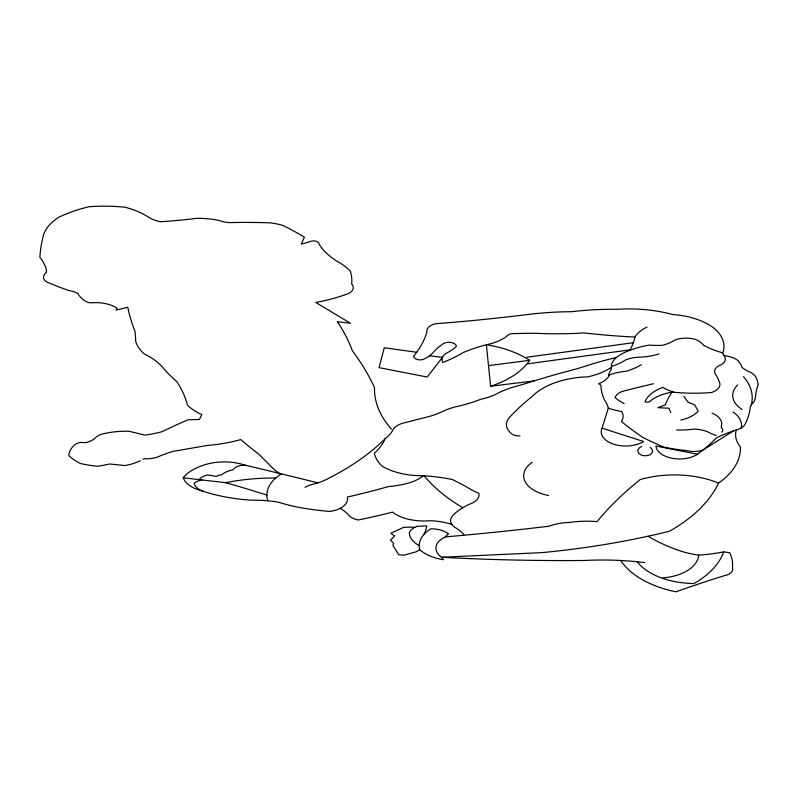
<?xml version="1.0" encoding="UTF-8"?>
<svg xmlns="http://www.w3.org/2000/svg" width="798" height="798" viewBox="0 0 798 798"><rect width="100%" height="100%" fill="white"/><g stroke="black" fill="none" stroke-linecap="round" stroke-linejoin="round"><path stroke-width="1.2" d="M602.081 428.177L643.607 441.523A24.479 14.135 0 0 1 613.792 444.237A24.479 14.135 0 0 1 602.081 428.177L608.325 408.067M697.492 454.222L655.956 446.062A23.631 13.646 0 0 0 671.936 458.252A23.631 13.646 0 0 0 697.492 454.222L702.878 450.082A210.223 121.376 0 0 0 716.574 437.763A116.368 67.182 0 0 1 736.225 430.012A16.429 9.486 0 0 0 744.634 424.935A123.181 71.122 0 0 0 750.24 407.18A27.99 16.16 0 0 1 754.09 401.663A50.653 29.247 0 0 0 755.626 395.509A128.837 74.384 0 0 1 758.1 384.756A53.705 31.002 0 0 0 756.075 377.364A18.524 10.693 0 0 0 750.918 372.576A41.755 24.11 0 0 1 741.941 367.389A23.671 13.666 0 0 0 739.467 362.591A16.419 9.476 0 0 0 733.851 358.053A36.359 20.997 0 0 0 723.976 355.459A7.431 4.289 0 0 0 720.614 352.227A69.217 39.96 0 0 1 703.547 345.225A23.142 13.367 0 0 0 695.248 339.389A20.409 11.78 0 0 0 674.819 340.038A31.9 18.424 0 0 1 662.021 345.354A58.723 33.905 0 0 1 648.993 345.095A67.95 39.232 0 0 0 632.615 349.374A52.798 30.484 0 0 0 616.186 357.514A282.243 162.952 0 0 0 590.161 364.616A248.856 143.67 0 0 1 562.68 372.546A836.434 482.91 0 0 0 520.745 385.075A88.917 51.341 0 0 0 499.059 392.586A47.212 27.262 0 0 1 484.955 398.222A49.466 28.558 0 0 0 475.199 401.354A145.465 83.98 0 0 1 460.376 405.743A55.71 32.159 0 0 0 441.932 411.798A63.381 36.588 0 0 1 427.11 417.015L405.065 422.651A19.77 11.411 0 0 0 393.494 428.915A48.588 28.06 0 0 1 385.065 438.8A83.9 48.439 0 0 1 374.332 453.334A56.139 32.409 0 0 0 382.272 466.271A55.112 31.82 0 0 0 423.409 475.698A142.702 82.394 0 0 1 452.037 479.418A233.186 134.623 0 0 1 471.917 490.052A37.426 21.606 0 0 0 478.78 493.184A18.294 10.564 0 0 1 470.471 503.827A61.077 35.262 0 0 0 453.473 514.89A18.234 10.524 0 0 0 456.356 528.246A44.02 25.416 0 0 1 463.947 534.72M733.422 430.92L702.878 450.082A16.728 9.656 0 0 1 687.158 450.601A130.114 75.122 0 0 1 664.265 447.229A259.081 149.575 0 0 1 642.709 437.374A342.412 197.685 0 0 1 621.383 421.434A23.441 13.536 0 0 0 621.612 411.459A54.803 31.641 0 0 1 608.365 408.217A66.414 38.344 0 0 0 604.325 399.658A113.047 65.266 0 0 1 600.954 387.349A5.736 3.312 0 0 0 598.709 383.718A26.354 15.212 0 0 0 608.814 376.327A22.474 12.977 0 0 1 610.61 370.631A20 11.541 0 0 0 611.288 365.314A34.274 19.79 0 0 1 616.186 357.514M419.738 549.692L416.287 551.777L404.127 555.159L398.751 554.79L392.905 545.393L393.693 543.478L390.531 540.196L394.641 535.997L390.85 533.264L403.489 527.428A33.835 19.531 0 0 1 414.81 527.388M526.939 357.225L633.373 342.691M527.608 363.828L630.679 349.753M488.506 365.624L529.623 360.327A89.955 51.93 0 0 0 486.371 344.746A126.044 72.768 0 0 0 462.641 352.816A104.887 60.558 0 0 1 442.81 362.392A16.259 9.386 0 0 1 446.052 353.374A48.748 28.139 0 0 0 456.456 346.242A7.641 4.409 0 0 0 451.179 342.512A7.641 4.409 0 0 0 443.129 343.798A72.738 41.995 0 0 0 433.643 351.948A36.898 21.297 0 0 1 422.97 359.569A6.703 3.87 0 0 1 413.544 356.377A162.213 93.655 0 0 0 426.87 332.158A13.995 8.08 0 0 1 435.648 323.719A1145.22 661.183 0 0 0 526.042 314.711A220.308 127.191 0 0 1 571.558 311.709A213.196 123.092 0 0 1 618.709 309.275A100.937 58.274 0 0 1 672.684 314.532A60.857 35.132 0 0 1 712.035 326.741A54.264 31.331 0 0 1 722.619 353.324M646.998 327.11A37.027 21.376 0 0 0 634.969 337.055A441.184 254.722 0 0 1 584.246 332.926A248.098 143.241 0 0 1 536.126 333.295A469.862 271.27 0 0 0 511.408 333.674A10.633 6.145 0 0 0 506.211 336.676A43.94 25.366 0 0 1 486.371 344.746L490.61 386.232L533.982 380.935M183.291 477.803L225.625 482.68A920.533 531.468 0 0 1 266.901 495.109M429.484 355.818L442.491 357.354L427.199 377.035L379.07 367.639L384.277 347.738L416.706 352.277M648.076 536.226A145.096 83.77 0 0 0 684.245 552.166A77.306 44.628 0 0 0 698.619 555.109A127.82 73.795 0 0 0 723.676 551.897L729.711 552.705A80.379 46.404 0 0 1 732.494 567.707A11.84 6.833 0 0 1 724.145 575.737A962.837 555.887 0 0 0 675.886 591.817A91.95 53.087 0 0 1 620.754 560.495M683.796 396.287L687.836 401.993L694.789 404.975L698.16 411.07A31.232 18.035 0 0 1 680.874 420.007M670.769 412.626L668.973 408.217L657.751 407.698L665.382 404.845A109.057 62.962 0 0 1 672.135 392.177M462.79 507.698A202.343 116.817 0 0 1 424.097 475.748M529.623 360.327A87.211 50.354 0 0 1 490.61 386.232M634.969 337.055A112.089 64.718 0 0 1 630.729 348.596M641.811 446.451A9.227 5.327 0 0 0 639.567 453.962A6.803 3.93 0 0 0 649.891 454.74A9.367 5.406 0 0 0 650.121 447.359M733.182 412.107A35.86 20.698 0 0 1 741.272 427.937M743.507 376.586A82.503 47.631 0 0 1 751.307 404.945M611.487 366.362A44.399 25.626 0 0 0 625.652 359.868A27.102 15.641 0 0 1 640.245 357.145A43.621 25.187 0 0 0 658.879 353.913M608.814 375.17A41.287 23.83 0 0 1 626.101 371.279A62.823 36.269 0 0 0 641.363 364.796M624.076 403.549A55.521 32.05 0 0 1 615.098 397.584A15.9 9.187 0 0 1 622.061 391.499A739.307 426.83 0 0 1 653.492 383.718M742.16 409.514A36.169 20.878 0 0 1 737.671 384.885M721.512 432.067A5.027 2.903 0 0 0 721.731 428.307A10.683 6.175 0 0 1 721.731 424.676A23.122 13.347 0 0 0 712.075 413.135M716.115 435.429A37.496 21.646 0 0 1 707.367 431.678A26.713 15.421 0 0 0 694.34 429.085A66.733 38.523 0 0 1 676.614 429.992M673.253 392.008A39.681 22.913 0 0 0 651.018 400.436A4.09 2.364 0 0 1 644.954 401.863A40.08 23.142 0 0 1 662.919 387.349A38.075 21.985 0 0 0 674.14 392.277A128.089 73.955 0 0 0 711.407 392.536A16.399 9.466 0 0 0 719.936 383.718A103.381 59.68 0 0 0 714.769 372.965A14.534 8.389 0 0 1 717.941 366.242A30.204 17.436 0 0 0 723.078 363.499A14.474 8.359 0 0 0 723.976 355.459M736.225 430.012A49.666 28.678 0 0 0 740.394 446.89A93.984 54.264 0 0 1 718.589 483.049A184.418 106.473 0 0 1 669.392 531.269A551.338 318.312 0 0 1 542.081 552.605L441.573 557.263A24.878 14.364 0 0 1 445.284 536.904A39.79 22.972 0 0 1 448.516 533.902A21.436 12.379 0 0 0 430.82 528.795A43.022 24.838 0 0 0 419.768 549.772A41.935 24.209 0 0 0 443.309 559.717A23.541 13.596 0 0 0 441.573 557.263A1311.852 757.392 0 0 0 584.485 560.475A201.325 116.239 0 0 1 644.804 562.62M424.147 534.211A129.725 74.892 0 0 0 426.87 525.972A173.316 100.059 0 0 0 416.446 526.351M416.756 526.51A18.494 10.673 0 0 0 409.334 532.446A30.623 17.676 0 0 0 419.199 545.583M445.284 536.904A1927.968 1113.1 0 0 0 549.224 526.191A39.691 22.913 0 0 1 569.642 522.441A71.032 41.007 0 0 1 597.014 521.633A467.847 270.103 0 0 1 640.166 479.568A76.399 44.109 0 0 1 718.589 483.049M723.676 551.897A106.673 61.586 0 0 1 693.981 583.508A63.062 36.409 0 0 1 637.253 561.762M698.619 555.109A41.297 23.84 0 0 1 662.889 577.882M423.409 475.698A46.922 27.092 0 0 1 413.314 481.523A65.636 37.895 0 0 1 388.426 486.571A576.395 332.776 0 0 1 347.389 497.054A22.174 12.798 0 0 1 329.225 511.428A211.101 121.875 0 0 1 299.629 507.538A131.909 76.159 0 0 1 278.103 502.102A94.862 54.773 0 0 0 250.522 500.156A126.692 73.147 0 0 1 199.39 490.062A29.775 17.197 0 0 1 183.241 477.633A48.798 28.169 0 0 1 203.42 465.204A40.997 23.671 0 0 1 245.136 465.204A3605.514 2081.623 0 0 1 317.893 482.87M548.545 495.478A35.87 20.708 0 0 1 532.296 462.291M520.007 435.997A10.244 5.915 0 0 1 510.969 433.284A27.182 15.691 0 0 1 509.792 417.085A319.479 184.448 0 0 1 532.017 396.576A66.783 38.553 0 0 1 572.076 378.392A49.007 28.299 0 0 1 587.617 376.925A59.421 34.304 0 0 0 610.759 367.748M385.065 438.8A274.223 158.323 0 0 1 329.903 477.633A54.344 31.371 0 0 1 313.085 484.236A20 11.551 0 0 0 305.006 487.349M202.862 491.239A18.923 10.923 0 0 1 194.203 483.329A13.476 7.78 0 0 1 201.964 479.957M199.211 479.638A12.658 7.312 0 0 1 207.66 475.039A44.279 25.566 0 0 1 216.208 476.466A7.78 4.489 0 0 1 221.585 474.91A20.578 11.88 0 0 1 233.026 469.862A11.85 6.843 0 0 1 245.136 465.204M225.625 482.68A148.498 85.735 0 0 1 275.729 478.012M267.829 500.825A53.805 31.062 0 0 1 281.375 473.872M452.546 524.725A47.421 27.381 0 0 0 430.042 520.725A41.007 23.681 0 0 1 409.913 519.598A36.548 21.097 0 0 1 392.606 512.107A462.86 267.23 0 0 1 358.192 519.977A16.179 9.337 0 0 1 348.886 515.348A47.152 27.222 0 0 0 340.008 508.226M280.587 474.102A50.982 29.436 0 0 1 274.432 469.693A1432.46 827.027 0 0 1 258.921 454.202A410.8 237.176 0 0 1 240.926 439.688M240.208 439.698A107.64 62.144 0 0 1 207.709 445.384L172.508 451.498A150.852 87.092 0 0 0 156.009 457.613A31.481 18.174 0 0 1 146.413 458.89A2.584 1.496 0 0 0 142.932 459.249M140.258 460.735A42.743 24.678 0 0 1 124.997 465.573A440.725 254.452 0 0 0 109.486 464.007A78.034 45.057 0 0 1 97.176 466.281A98.593 56.917 0 0 1 80.678 463.578A52.688 30.414 0 0 1 68.857 455.618A34.065 19.671 0 0 1 74.773 444.815A8.04 4.638 0 0 1 83.63 442.541A6.963 4.02 0 0 0 89.536 441.404A16.439 9.496 0 0 0 95.451 437.713A20.748 11.98 0 0 1 100.368 434.581A57.556 33.227 0 0 1 129.176 431.309A388.237 224.148 0 0 1 144.687 435.149A90.244 52.099 0 0 0 161.924 431.738A559.189 322.841 0 0 1 187.899 419.838A120.777 69.735 0 0 1 199.38 419.519L201.834 414.631A60.01 34.643 0 0 1 187.35 405.005A183.61 106.004 0 0 0 176.687 381.494A194.233 112.139 0 0 1 163.291 368.087A72.389 41.795 0 0 0 144.438 354.043A55.641 32.12 0 0 1 135.69 341.424A266.043 153.595 0 0 0 134.862 330.851A356.147 205.615 0 0 1 127.79 307.27L116.109 310.123L117.097 308.178A28.319 16.349 0 0 0 91.561 302.811A8.229 4.748 0 0 1 87.999 302.352A17.357 10.025 0 0 1 81.865 298.352A27.84 16.07 0 0 1 77.905 293.554A20.429 11.8 0 0 0 68.598 290.472A284.297 164.139 0 0 1 49.596 283.15A10.783 6.224 0 0 1 43.661 276.527A11.152 6.434 0 0 1 46.434 272.407A39.541 22.833 0 0 0 43.86 263.609A38.932 22.474 0 0 0 39.9 257.435A294.422 169.984 0 0 1 42.673 238.462A61.875 35.72 0 0 1 59.311 216.976A118.563 68.458 0 0 1 88.877 206.772A113.496 65.526 0 0 1 125.306 207.281A70.852 40.907 0 0 1 148.578 217.166A29.366 16.957 0 0 0 160.428 221.724A336.207 194.104 0 0 0 197.086 218.303A66.064 38.144 0 0 1 218.592 220.338A26.234 15.142 0 0 0 229.565 222.612A380.506 219.679 0 0 1 270.392 222.871A46.942 27.102 0 0 1 282.682 225.405A241.235 139.271 0 0 1 304.417 237.196A283.819 163.859 0 0 0 301.345 244.038A54.643 31.551 0 0 0 310.552 241.415A5.476 3.162 0 0 1 316.158 241.275A5.476 3.162 0 0 1 319.04 244.058A85.177 49.177 0 0 0 336.666 261.016A72.798 42.035 0 0 1 350.372 271.19A94.822 54.743 0 0 1 351.679 284.008A13.017 7.511 0 0 1 347.758 293.804A137.924 79.63 0 0 1 315.769 302.482L350.372 323.21L337.315 321.694A319.998 184.747 0 0 1 352.327 350.721A442.291 255.35 0 0 1 374.511 387.658A150.642 86.972 0 0 0 391.489 429.115"/></g></svg>
